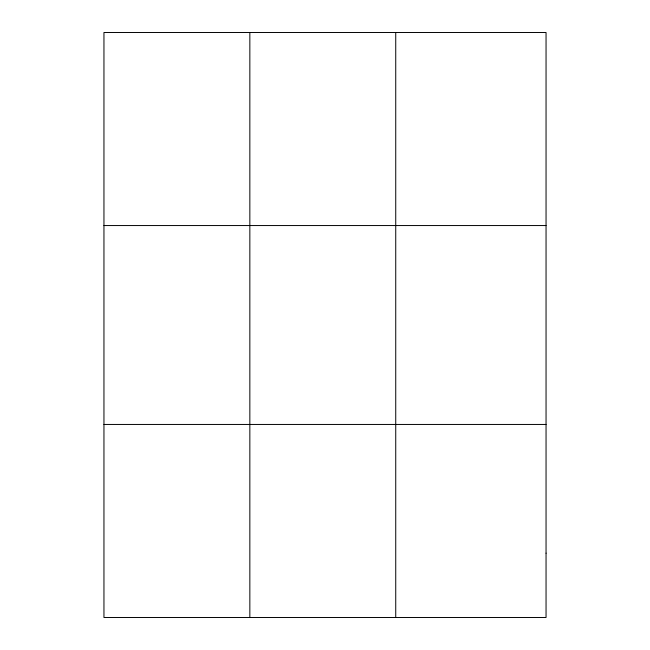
<?xml version="1.0" encoding="UTF-8"?>
<svg xmlns="http://www.w3.org/2000/svg" width="650" height="650" viewBox="0 0 650 650"><rect width="100%" height="100%" fill="white"/><g stroke="black" fill="none" stroke-linecap="round" stroke-linejoin="round"><path stroke-width="0.97" d="M249.844 32.5L249.844 617.5M395.736 32.5L395.736 617.5M103.951 225.55L546.049 225.55M103.951 424.45L546.049 424.45M546.049 553.15L546.049 617.5L103.951 617.5L103.951 32.5L546.049 32.5L546.049 553.15"/></g></svg>
